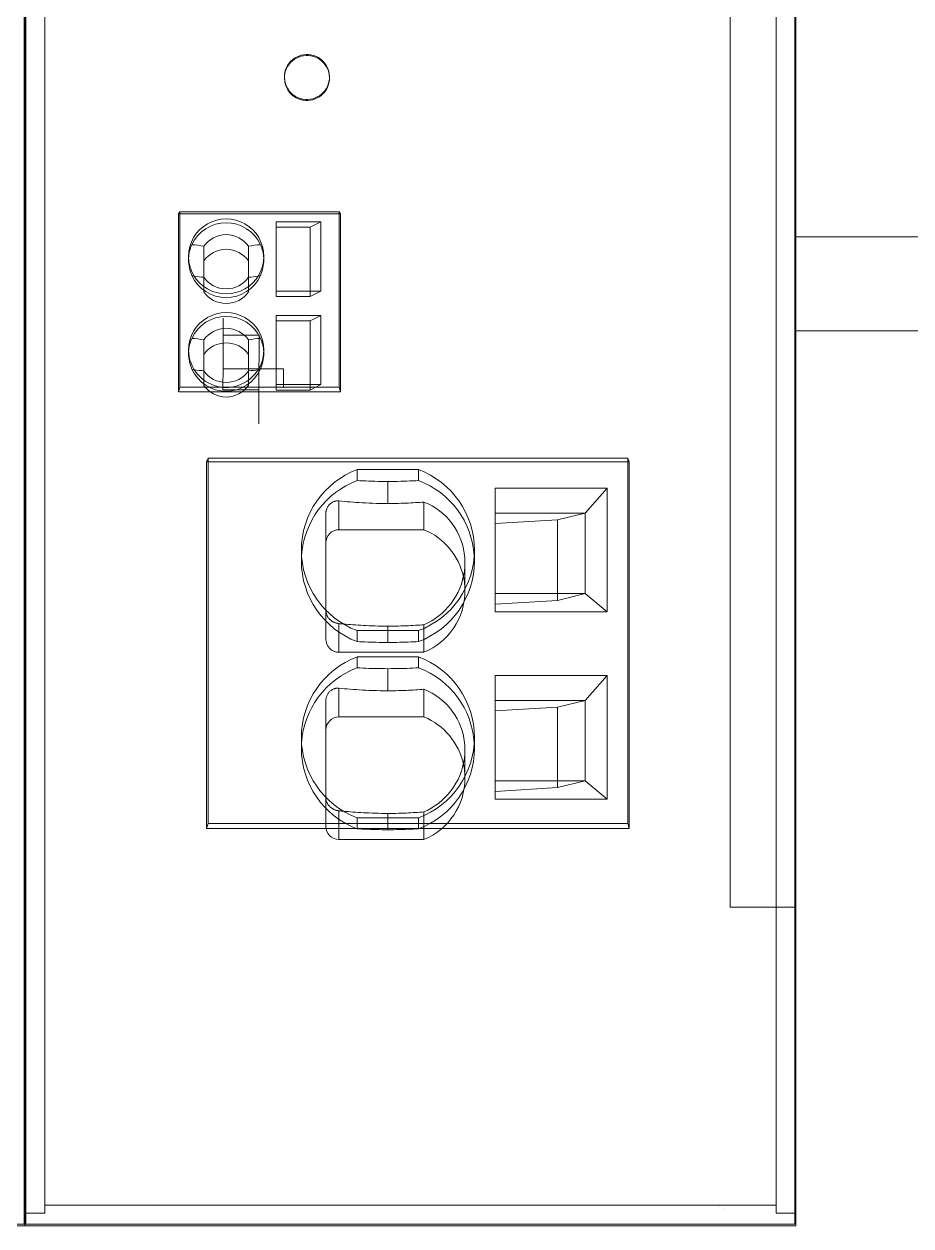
# Model space of a CAD drawing. Header units: millimetres. Extents: x 4137 to 6698, y 1400 to 3585.
# Drawn here: x 4551.7 to 4598.8, y 2530.6 to 2594.6 of the extents above; entities that cross this region are included whole.
import ezdxf

# ---------------------------------------------------------------- set-up
doc = ezdxf.new("R2010")
doc.units = ezdxf.units.MM
doc.layers.add('000-SI-Oprema', color=30, linetype='Continuous', lineweight=0)
doc.layers.add('002-PI-Kabelska kanalica', color=150, linetype='Continuous')

msp = doc.modelspace()

# ---------------------------------------------------------------- linework, layer by layer
at = {"layer": '000-SI-Oprema', "color": 0, "linetype": 'ByBlock', "lineweight": 0}
for p, q in [((4551.68, 2530.745), (4551.68, 2660.745)), ((4551.68, 2549.295), (4551.68, 2660.745)), ((4551.68, 2660.745), (4551.68, 2530.745)), ((4551.68, 2549.295), (4551.68, 2660.745)), ((4551.728, 2530.646), (4551.728, 2660.646)), ((4551.728, 2549.195), (4551.728, 2660.646)), ((4551.728, 2660.646), (4551.728, 2530.646)), ((4551.728, 2549.195), (4551.728, 2660.646)), ((4551.776, 2660.546), (4551.776, 2547.605)), ((4589.226, 2660.546), (4589.226, 2547.605)), ((4592.676, 2660.546), (4592.676, 2547.604)), ((4592.68, 2530.745), (4592.68, 2660.745)), ((4592.68, 2549.295), (4592.68, 2660.745)), ((4592.728, 2530.646), (4592.728, 2660.646)), ((4592.728, 2549.195), (4592.728, 2660.646)), ((4552.776, 2660.044), (4552.776, 2548.761)), ((4591.676, 2548.761), (4591.676, 2660.071)), ((4566.937, 2592.897), (4566.937, 2592.951)), ((4565.523, 2591.774), (4565.523, 2591.721)), ((4567.923, 2591.774), (4567.923, 2591.721)), ((4566.508, 2590.544), (4566.508, 2590.598)), ((4559.889, 2584.487), (4559.964, 2584.596)), ((4559.964, 2584.487), (4559.889, 2584.487)), ((4559.889, 2584.487), (4559.889, 2575.02)), ((4559.964, 2584.596), (4568.437, 2584.596)), ((4559.964, 2575.277), (4559.964, 2584.596)), ((4568.437, 2584.487), (4559.964, 2584.487)), ((4568.512, 2584.487), (4568.437, 2584.596)), ((4568.437, 2584.596), (4568.437, 2575.277)), ((4568.512, 2584.487), (4568.437, 2584.487)), ((4568.512, 2575.02), (4568.512, 2584.487)), ((4565.078, 2584.074), (4565.078, 2580.388)), ((4567.461, 2584.074), (4565.078, 2584.074)), ((4566.886, 2583.789), (4565.078, 2583.789)), ((4567.461, 2584.074), (4566.886, 2583.789)), ((4566.886, 2583.789), (4566.886, 2580.388)), ((4567.461, 2584.074), (4567.461, 2580.388)), ((4560.428, 2582.053), (4560.428, 2582.231)), ((4561.238, 2581.125), (4561.238, 2582.767)), ((4563.617, 2582.767), (4563.617, 2581.125)), ((4564.428, 2582.053), (4564.428, 2582.231)), ((4561.238, 2581.125), (4561.238, 2580.348)), ((4563.617, 2581.125), (4563.617, 2580.348)), ((4567.461, 2580.388), (4565.078, 2580.388)), ((4565.078, 2580.103), (4565.078, 2580.388)), ((4566.886, 2580.388), (4566.886, 2580.103)), ((4566.886, 2580.103), (4567.461, 2580.388)), ((4566.886, 2580.103), (4565.078, 2580.103)), ((4565.078, 2579.093), (4565.078, 2575.407)), ((4567.461, 2579.093), (4565.078, 2579.093)), ((4567.461, 2579.093), (4566.886, 2578.808)), ((4567.461, 2579.093), (4567.461, 2575.407)), ((4562.275, 2578.946), (4562.262, 2576.246)), ((4562.275, 2578.946), (4562.275, 2578.946)), ((4566.886, 2578.808), (4565.078, 2578.808)), ((4566.886, 2578.808), (4566.886, 2575.407)), ((4561.238, 2576.144), (4561.238, 2577.786)), ((4562.271, 2578.039), (4564.179, 2578.039)), ((4563.617, 2577.786), (4563.617, 2576.144)), ((4564.166, 2575.131), (4564.179, 2578.039)), ((4560.428, 2577.072), (4560.428, 2577.25)), ((4564.428, 2577.072), (4564.428, 2577.25)), ((4561.238, 2575.367), (4561.238, 2576.144)), ((4562.258, 2575.282), (4562.262, 2576.246)), ((4562.262, 2576.246), (4562.262, 2576.246)), ((4562.262, 2576.246), (4565.475, 2576.246)), ((4563.617, 2575.367), (4563.617, 2576.144)), ((4565.475, 2576.246), (4565.475, 2576.246)), ((4565.475, 2576.246), (4565.475, 2575.282)), ((4559.964, 2575.277), (4559.889, 2575.02)), ((4568.437, 2575.277), (4559.964, 2575.277)), ((4562.257, 2575.131), (4562.258, 2575.282)), ((4567.461, 2575.407), (4565.078, 2575.407)), ((4565.078, 2575.122), (4565.078, 2575.407)), ((4565.475, 2575.282), (4565.475, 2575.239)), ((4566.886, 2575.407), (4566.886, 2575.122)), ((4566.886, 2575.122), (4567.461, 2575.407)), ((4568.512, 2575.02), (4568.437, 2575.277)), ((4559.889, 2575.02), (4568.512, 2575.02)), ((4564.166, 2575.131), (4562.257, 2575.131)), ((4564.158, 2573.329), (4564.166, 2575.082)), ((4564.166, 2575.131), (4564.166, 2575.082)), ((4566.886, 2575.122), (4565.078, 2575.122)), ((4561.464, 2571.493), (4561.388, 2571.308)), ((4561.464, 2571.493), (4561.464, 2552.053)), ((4561.464, 2571.493), (4583.787, 2571.493)), ((4583.787, 2571.493), (4583.863, 2571.308)), ((4583.787, 2571.493), (4583.787, 2552.053)), ((4561.39, 2551.796), (4561.388, 2571.308)), ((4561.388, 2571.308), (4561.464, 2571.308)), ((4561.464, 2571.308), (4583.787, 2571.308)), ((4572.662, 2570.886), (4569.394, 2570.886)), ((4569.394, 2570.886), (4569.394, 2570.302)), ((4572.662, 2570.886), (4572.662, 2570.302)), ((4583.787, 2571.308), (4583.863, 2571.308)), ((4583.862, 2551.796), (4583.863, 2571.308)), ((4569.394, 2570.302), (4569.543, 2570.295)), ((4569.543, 2570.295), (4569.696, 2570.288)), ((4569.696, 2570.288), (4569.852, 2570.281)), ((4569.852, 2570.281), (4570.012, 2570.275)), ((4570.012, 2570.275), (4570.175, 2570.27)), ((4570.175, 2570.27), (4570.341, 2570.265)), ((4570.341, 2570.265), (4570.51, 2570.262)), ((4570.51, 2570.262), (4570.682, 2570.259)), ((4570.682, 2570.259), (4570.854, 2570.258)), ((4570.854, 2570.258), (4571.028, 2570.257)), ((4571.028, 2570.257), (4571.201, 2570.258)), ((4571.028, 2569.081), (4571.028, 2570.257)), ((4571.201, 2570.258), (4571.374, 2570.259)), ((4571.374, 2570.259), (4571.545, 2570.262)), ((4571.545, 2570.262), (4571.714, 2570.265)), ((4571.714, 2570.265), (4571.88, 2570.27)), ((4571.88, 2570.27), (4572.043, 2570.275)), ((4572.043, 2570.275), (4572.203, 2570.281)), ((4572.203, 2570.281), (4572.359, 2570.288)), ((4572.359, 2570.288), (4572.512, 2570.295)), ((4572.512, 2570.295), (4572.662, 2570.302)), ((4576.728, 2563.311), (4576.728, 2569.895)), ((4582.682, 2569.895), (4576.728, 2569.895)), ((4581.528, 2568.57), (4582.682, 2569.895)), ((4582.682, 2569.895), (4582.682, 2563.311)), ((4567.773, 2568.788), (4567.763, 2568.757)), ((4567.785, 2568.819), (4567.773, 2568.788)), ((4567.799, 2568.85), (4567.785, 2568.819)), ((4567.815, 2568.882), (4567.799, 2568.85)), ((4567.832, 2568.912), (4567.815, 2568.882)), ((4567.852, 2568.943), (4567.832, 2568.912)), ((4567.873, 2568.972), (4567.852, 2568.943)), ((4567.896, 2569.001), (4567.873, 2568.972)), ((4567.921, 2569.029), (4567.896, 2569.001)), ((4567.947, 2569.055), (4567.921, 2569.029)), ((4567.975, 2569.079), (4567.947, 2569.055)), ((4568.003, 2569.101), (4567.975, 2569.079)), ((4568.032, 2569.121), (4568.003, 2569.101)), ((4568.061, 2569.139), (4568.032, 2569.121)), ((4568.091, 2569.155), (4568.061, 2569.139)), ((4568.121, 2569.17), (4568.091, 2569.155)), ((4568.151, 2569.182), (4568.121, 2569.17)), ((4568.181, 2569.192), (4568.151, 2569.182)), ((4568.21, 2569.201), (4568.181, 2569.192)), ((4568.239, 2569.208), (4568.21, 2569.201)), ((4568.267, 2569.213), (4568.239, 2569.208)), ((4568.295, 2569.217), (4568.267, 2569.213)), ((4568.323, 2569.219), (4568.295, 2569.217)), ((4568.35, 2569.221), (4568.323, 2569.219)), ((4568.376, 2569.221), (4568.35, 2569.221)), ((4568.402, 2569.22), (4568.376, 2569.221)), ((4568.428, 2569.218), (4568.402, 2569.22)), ((4568.428, 2569.218), (4568.571, 2569.205)), ((4568.428, 2569.218), (4568.428, 2567.691)), ((4568.571, 2569.205), (4568.716, 2569.192)), ((4568.716, 2569.192), (4568.865, 2569.179)), ((4568.865, 2569.179), (4569.017, 2569.167)), ((4569.017, 2569.167), (4569.174, 2569.155)), ((4569.174, 2569.155), (4569.334, 2569.144)), ((4569.334, 2569.144), (4569.499, 2569.133)), ((4569.499, 2569.133), (4569.67, 2569.122)), ((4569.67, 2569.122), (4569.847, 2569.112)), ((4569.847, 2569.112), (4570.03, 2569.104)), ((4570.03, 2569.104), (4570.218, 2569.096)), ((4570.218, 2569.096), (4570.414, 2569.09)), ((4570.414, 2569.09), (4570.615, 2569.085)), ((4570.615, 2569.085), (4570.82, 2569.082)), ((4570.82, 2569.082), (4571.028, 2569.081)), ((4571.028, 2569.081), (4571.172, 2569.082)), ((4571.172, 2569.082), (4571.315, 2569.083)), ((4571.315, 2569.083), (4571.457, 2569.086)), ((4571.457, 2569.086), (4571.598, 2569.089)), ((4571.598, 2569.089), (4571.735, 2569.093)), ((4571.735, 2569.093), (4571.869, 2569.097)), ((4571.869, 2569.097), (4572, 2569.103)), ((4572, 2569.103), (4572.128, 2569.109)), ((4572.128, 2569.109), (4572.253, 2569.115)), ((4572.253, 2569.115), (4572.376, 2569.122)), ((4572.376, 2569.122), (4572.495, 2569.129)), ((4572.495, 2569.129), (4572.612, 2569.136)), ((4572.612, 2569.136), (4572.726, 2569.144)), ((4572.726, 2569.144), (4572.838, 2569.152)), ((4572.838, 2569.152), (4572.948, 2569.16)), ((4572.948, 2569.16), (4572.948, 2567.691)), ((4573.168, 2569.064), (4572.948, 2569.16)), ((4573.38, 2568.953), (4573.168, 2569.064)), ((4573.585, 2568.828), (4573.38, 2568.953)), ((4573.78, 2568.689), (4573.585, 2568.828)), ((4567.729, 2568.577), (4567.728, 2568.549)), ((4567.728, 2568.549), (4567.728, 2568.522)), ((4567.728, 2568.344), (4567.728, 2568.522)), ((4567.728, 2568.163), (4567.728, 2568.344)), ((4567.728, 2567.979), (4567.728, 2568.163)), ((4567.732, 2568.606), (4567.729, 2568.577)), ((4567.736, 2568.635), (4567.732, 2568.606)), ((4567.74, 2568.665), (4567.736, 2568.635)), ((4567.746, 2568.695), (4567.74, 2568.665)), ((4567.754, 2568.726), (4567.746, 2568.695)), ((4567.763, 2568.757), (4567.754, 2568.726)), ((4573.965, 2568.536), (4573.78, 2568.689)), ((4574.14, 2568.37), (4573.965, 2568.536)), ((4574.303, 2568.192), (4574.14, 2568.37)), ((4574.454, 2568.002), (4574.303, 2568.192)), ((4576.728, 2568.57), (4581.528, 2568.57)), ((4580.043, 2568.215), (4576.728, 2568.012)), ((4580.043, 2568.215), (4581.528, 2568.57)), ((4580.043, 2564.287), (4580.043, 2568.215)), ((4581.528, 2564.287), (4581.528, 2568.57)), ((4567.728, 2567.79), (4567.728, 2567.979)), ((4567.728, 2567.596), (4567.728, 2567.79)), ((4567.728, 2567.397), (4567.728, 2567.596)), ((4572.948, 2567.691), (4568.428, 2567.691)), ((4574.591, 2567.801), (4574.454, 2568.002)), ((4574.714, 2567.591), (4574.591, 2567.801)), ((4574.822, 2567.372), (4574.714, 2567.591)), ((4567.728, 2567.193), (4567.728, 2567.397)), ((4567.728, 2566.981), (4567.728, 2567.193)), ((4567.728, 2566.762), (4567.728, 2566.981)), ((4574.914, 2567.146), (4574.822, 2567.372)), ((4574.99, 2566.914), (4574.914, 2567.146)), ((4575.05, 2566.677), (4574.99, 2566.914)), ((4566.428, 2566.603), (4566.428, 2566.019)), ((4567.728, 2566.538), (4567.728, 2566.762)), ((4567.728, 2566.309), (4567.728, 2566.538)), ((4567.728, 2566.076), (4567.728, 2566.309)), ((4575.093, 2566.436), (4575.05, 2566.677)), ((4575.119, 2566.191), (4575.093, 2566.436)), ((4575.628, 2566.019), (4575.628, 2566.603)), ((4567.728, 2565.838), (4567.728, 2566.076)), ((4567.728, 2565.603), (4567.728, 2565.838)), ((4567.728, 2565.376), (4567.728, 2565.603)), ((4575.096, 2565.477), (4575.12, 2565.709)), ((4575.128, 2565.943), (4575.119, 2566.191)), ((4575.12, 2565.709), (4575.128, 2565.943)), ((4575.128, 2564.428), (4575.128, 2565.943)), ((4567.728, 2565.157), (4567.728, 2565.376)), ((4567.728, 2564.948), (4567.728, 2565.157)), ((4567.728, 2564.747), (4567.728, 2564.948)), ((4574.937, 2564.797), (4575.005, 2565.02)), ((4575.005, 2565.02), (4575.058, 2565.247)), ((4575.058, 2565.247), (4575.096, 2565.477)), ((4567.728, 2564.556), (4567.728, 2564.747)), ((4567.728, 2564.373), (4567.728, 2564.556)), ((4567.728, 2564.198), (4567.728, 2564.373)), ((4574.648, 2564.159), (4574.758, 2564.365)), ((4574.758, 2564.365), (4574.854, 2564.578)), ((4574.854, 2564.578), (4574.937, 2564.797)), ((4576.728, 2564.287), (4581.528, 2564.287)), ((4580.043, 2563.931), (4580.043, 2564.287)), ((4580.043, 2563.931), (4581.528, 2564.287)), ((4582.682, 2563.311), (4581.528, 2564.287)), ((4567.728, 2564.03), (4567.728, 2564.198)), ((4567.728, 2563.867), (4567.728, 2564.03)), ((4567.728, 2563.71), (4567.728, 2563.867)), ((4567.728, 2563.558), (4567.728, 2563.71)), ((4574.241, 2563.587), (4574.388, 2563.768)), ((4574.388, 2563.768), (4574.524, 2563.959)), ((4574.524, 2563.959), (4574.648, 2564.159)), ((4580.043, 2563.931), (4576.728, 2563.729)), ((4567.728, 2563.41), (4567.728, 2563.558)), ((4567.728, 2563.407), (4567.728, 2563.41)), ((4567.728, 2563.404), (4567.728, 2563.407)), ((4567.728, 2563.401), (4567.728, 2563.404)), ((4567.728, 2563.398), (4567.728, 2563.401)), ((4567.728, 2563.394), (4567.728, 2563.398)), ((4567.728, 2563.391), (4567.728, 2563.394)), ((4567.728, 2563.391), (4567.728, 2563.37)), ((4567.728, 2563.391), (4567.728, 2561.863)), ((4567.728, 2563.37), (4567.729, 2563.349)), ((4567.729, 2563.349), (4567.731, 2563.327)), ((4567.731, 2563.327), (4567.734, 2563.305)), ((4567.734, 2563.305), (4567.738, 2563.283)), ((4567.738, 2563.283), (4567.742, 2563.26)), ((4567.742, 2563.26), (4567.748, 2563.236)), ((4567.748, 2563.236), (4567.755, 2563.212)), ((4567.755, 2563.212), (4567.763, 2563.188)), ((4567.763, 2563.188), (4567.773, 2563.163)), ((4567.773, 2563.163), (4567.784, 2563.138)), ((4567.784, 2563.138), (4567.796, 2563.112)), ((4567.796, 2563.112), (4567.809, 2563.086)), ((4567.809, 2563.086), (4567.825, 2563.06)), ((4567.825, 2563.06), (4567.841, 2563.035)), ((4567.841, 2563.035), (4567.859, 2563.009)), ((4567.859, 2563.009), (4567.879, 2562.984)), ((4573.551, 2562.971), (4573.737, 2563.108)), ((4573.737, 2563.108), (4573.915, 2563.257)), ((4573.915, 2563.257), (4574.083, 2563.417)), ((4574.083, 2563.417), (4574.241, 2563.587)), ((4576.728, 2563.311), (4582.682, 2563.311)), ((4567.879, 2562.984), (4567.9, 2562.959)), ((4567.9, 2562.959), (4567.922, 2562.935)), ((4567.922, 2562.935), (4567.946, 2562.911)), ((4567.946, 2562.911), (4567.97, 2562.889)), ((4567.97, 2562.889), (4567.996, 2562.868)), ((4567.996, 2562.868), (4568.021, 2562.848)), ((4568.021, 2562.848), (4568.048, 2562.83)), ((4568.048, 2562.83), (4568.074, 2562.812)), ((4568.074, 2562.812), (4568.101, 2562.796)), ((4568.101, 2562.796), (4568.128, 2562.782)), ((4568.128, 2562.782), (4568.155, 2562.768)), ((4568.155, 2562.768), (4568.181, 2562.756)), ((4568.181, 2562.756), (4568.208, 2562.746)), ((4568.208, 2562.746), (4568.234, 2562.736)), ((4568.234, 2562.736), (4568.259, 2562.727)), ((4568.259, 2562.727), (4568.285, 2562.72)), ((4568.285, 2562.72), (4568.31, 2562.713)), ((4568.31, 2562.713), (4568.334, 2562.708)), ((4568.334, 2562.708), (4568.358, 2562.703)), ((4568.358, 2562.703), (4568.382, 2562.699)), ((4568.382, 2562.699), (4568.405, 2562.696)), ((4568.405, 2562.696), (4568.428, 2562.693)), ((4568.466, 2562.69), (4568.428, 2562.693)), ((4568.428, 2562.693), (4568.428, 2561.166)), ((4568.505, 2562.686), (4568.466, 2562.69)), ((4568.545, 2562.682), (4568.505, 2562.686)), ((4568.584, 2562.679), (4568.545, 2562.682)), ((4568.624, 2562.675), (4568.584, 2562.679)), ((4568.664, 2562.672), (4568.624, 2562.675)), ((4568.787, 2562.661), (4568.664, 2562.672)), ((4568.912, 2562.65), (4568.787, 2562.661)), ((4569.04, 2562.64), (4568.912, 2562.65)), ((4569.171, 2562.63), (4569.04, 2562.64)), ((4569.304, 2562.621), (4569.171, 2562.63)), ((4569.441, 2562.611), (4569.304, 2562.621)), ((4569.582, 2562.602), (4569.441, 2562.611)), ((4569.726, 2562.594), (4569.582, 2562.602)), ((4569.874, 2562.586), (4569.726, 2562.594)), ((4570.027, 2562.579), (4569.874, 2562.586)), ((4570.184, 2562.572), (4570.027, 2562.579)), ((4570.347, 2562.567), (4570.184, 2562.572)), ((4570.513, 2562.562), (4570.347, 2562.567)), ((4570.682, 2562.559), (4570.513, 2562.562)), ((4570.853, 2562.557), (4570.682, 2562.559)), ((4571.028, 2562.556), (4570.853, 2562.557)), ((4571.173, 2562.557), (4571.028, 2562.556)), ((4571.028, 2562.556), (4571.028, 2562.319)), ((4571.316, 2562.558), (4571.173, 2562.557)), ((4571.458, 2562.561), (4571.316, 2562.558)), ((4571.597, 2562.564), (4571.458, 2562.561)), ((4571.734, 2562.568), (4571.597, 2562.564)), ((4571.869, 2562.572), (4571.734, 2562.568)), ((4572, 2562.578), (4571.869, 2562.572)), ((4572.129, 2562.583), (4572, 2562.578)), ((4572.254, 2562.59), (4572.129, 2562.583)), ((4572.376, 2562.597), (4572.254, 2562.59)), ((4572.495, 2562.604), (4572.376, 2562.597)), ((4572.612, 2562.611), (4572.495, 2562.604)), ((4572.726, 2562.619), (4572.612, 2562.611)), ((4572.838, 2562.627), (4572.726, 2562.619)), ((4572.948, 2562.635), (4572.838, 2562.627)), ((4572.948, 2562.635), (4573.156, 2562.734)), ((4572.948, 2562.635), (4572.948, 2561.166)), ((4573.156, 2562.734), (4573.357, 2562.847)), ((4573.357, 2562.847), (4573.551, 2562.971)), ((4569.394, 2562.319), (4569.394, 2561.735)), ((4569.394, 2562.319), (4572.662, 2562.319)), ((4569.529, 2561.728), (4569.394, 2561.735)), ((4569.668, 2561.722), (4569.529, 2561.728)), ((4571.028, 2562.319), (4571.028, 2561.69)), ((4572.526, 2561.728), (4572.387, 2561.722)), ((4572.662, 2561.735), (4572.526, 2561.728)), ((4572.662, 2562.319), (4572.662, 2561.735)), ((4568.428, 2561.166), (4572.948, 2561.166)), ((4569.809, 2561.715), (4569.668, 2561.722)), ((4569.954, 2561.71), (4569.809, 2561.715)), ((4570.101, 2561.705), (4569.954, 2561.71)), ((4570.25, 2561.7), (4570.101, 2561.705)), ((4570.402, 2561.697), (4570.25, 2561.7)), ((4570.556, 2561.694), (4570.402, 2561.697)), ((4570.713, 2561.692), (4570.556, 2561.694)), ((4570.87, 2561.69), (4570.713, 2561.692)), ((4571.028, 2561.69), (4570.87, 2561.69)), ((4571.186, 2561.69), (4571.028, 2561.69)), ((4571.343, 2561.692), (4571.186, 2561.69)), ((4571.498, 2561.694), (4571.343, 2561.692)), ((4571.652, 2561.697), (4571.498, 2561.694)), ((4571.805, 2561.7), (4571.652, 2561.697)), ((4571.955, 2561.705), (4571.805, 2561.7)), ((4572.102, 2561.71), (4571.955, 2561.705)), ((4572.246, 2561.715), (4572.102, 2561.71)), ((4572.387, 2561.722), (4572.246, 2561.715)), ((4572.662, 2560.924), (4569.394, 2560.924)), ((4569.394, 2560.924), (4569.394, 2560.341)), ((4572.662, 2560.924), (4572.662, 2560.341)), ((4569.394, 2560.341), (4569.543, 2560.333)), ((4569.543, 2560.333), (4569.696, 2560.326)), ((4569.696, 2560.326), (4569.852, 2560.319)), ((4569.852, 2560.319), (4570.012, 2560.313)), ((4570.012, 2560.313), (4570.175, 2560.308)), ((4570.175, 2560.308), (4570.341, 2560.303)), ((4570.341, 2560.303), (4570.51, 2560.3)), ((4570.51, 2560.3), (4570.682, 2560.297)), ((4570.682, 2560.297), (4570.854, 2560.296)), ((4570.854, 2560.296), (4571.028, 2560.295)), ((4571.028, 2560.295), (4571.201, 2560.296)), ((4571.028, 2559.119), (4571.028, 2560.295)), ((4571.201, 2560.296), (4571.374, 2560.297)), ((4571.374, 2560.297), (4571.545, 2560.3)), ((4571.545, 2560.3), (4571.714, 2560.303)), ((4571.714, 2560.303), (4571.88, 2560.308)), ((4571.88, 2560.308), (4572.043, 2560.313)), ((4572.043, 2560.313), (4572.203, 2560.319)), ((4572.203, 2560.319), (4572.359, 2560.326)), ((4572.359, 2560.326), (4572.512, 2560.333)), ((4572.512, 2560.333), (4572.662, 2560.341)), ((4576.728, 2553.349), (4576.728, 2559.933)), ((4582.682, 2559.933), (4576.728, 2559.933)), ((4581.528, 2558.608), (4582.682, 2559.933)), ((4582.682, 2559.933), (4582.682, 2553.349)), ((4568.061, 2559.177), (4568.032, 2559.159)), ((4568.091, 2559.194), (4568.061, 2559.177)), ((4568.121, 2559.208), (4568.091, 2559.194)), ((4568.151, 2559.22), (4568.121, 2559.208)), ((4568.181, 2559.23), (4568.151, 2559.22)), ((4568.21, 2559.239), (4568.181, 2559.23)), ((4568.239, 2559.246), (4568.21, 2559.239)), ((4568.267, 2559.251), (4568.239, 2559.246)), ((4568.295, 2559.255), (4568.267, 2559.251)), ((4568.323, 2559.257), (4568.295, 2559.255)), ((4568.35, 2559.259), (4568.323, 2559.257)), ((4568.376, 2559.259), (4568.35, 2559.259)), ((4568.402, 2559.258), (4568.376, 2559.259)), ((4568.428, 2559.256), (4568.402, 2559.258)), ((4568.428, 2559.256), (4568.428, 2557.729)), ((4568.428, 2559.256), (4568.571, 2559.243)), ((4568.571, 2559.243), (4568.716, 2559.23)), ((4568.716, 2559.23), (4568.865, 2559.217)), ((4568.865, 2559.217), (4569.017, 2559.205)), ((4569.017, 2559.205), (4569.174, 2559.193)), ((4569.174, 2559.193), (4569.334, 2559.182)), ((4569.334, 2559.182), (4569.499, 2559.171)), ((4569.499, 2559.171), (4569.67, 2559.16)), ((4572.495, 2559.167), (4572.612, 2559.174)), ((4572.612, 2559.174), (4572.726, 2559.182)), ((4572.726, 2559.182), (4572.838, 2559.19)), ((4572.838, 2559.19), (4572.948, 2559.198)), ((4573.168, 2559.102), (4572.948, 2559.198)), ((4572.948, 2559.198), (4572.948, 2557.729)), ((4567.729, 2558.615), (4567.728, 2558.587)), ((4567.728, 2558.587), (4567.728, 2558.56)), ((4567.728, 2558.382), (4567.728, 2558.56)), ((4567.732, 2558.644), (4567.729, 2558.615)), ((4567.736, 2558.673), (4567.732, 2558.644)), ((4567.74, 2558.703), (4567.736, 2558.673)), ((4567.746, 2558.733), (4567.74, 2558.703)), ((4567.754, 2558.764), (4567.746, 2558.733)), ((4567.763, 2558.795), (4567.754, 2558.764)), ((4567.773, 2558.826), (4567.763, 2558.795)), ((4567.785, 2558.857), (4567.773, 2558.826)), ((4567.799, 2558.888), (4567.785, 2558.857)), ((4567.815, 2558.92), (4567.799, 2558.888)), ((4567.832, 2558.951), (4567.815, 2558.92)), ((4567.852, 2558.981), (4567.832, 2558.951)), ((4567.873, 2559.01), (4567.852, 2558.981)), ((4567.896, 2559.039), (4567.873, 2559.01)), ((4567.921, 2559.067), (4567.896, 2559.039)), ((4567.947, 2559.093), (4567.921, 2559.067)), ((4567.975, 2559.117), (4567.947, 2559.093)), ((4568.003, 2559.139), (4567.975, 2559.117)), ((4568.032, 2559.159), (4568.003, 2559.139)), ((4569.67, 2559.16), (4569.847, 2559.151)), ((4569.847, 2559.151), (4570.03, 2559.142)), ((4570.03, 2559.142), (4570.218, 2559.134)), ((4570.218, 2559.134), (4570.414, 2559.128)), ((4570.414, 2559.128), (4570.615, 2559.123)), ((4570.615, 2559.123), (4570.82, 2559.12)), ((4570.82, 2559.12), (4571.028, 2559.119)), ((4571.028, 2559.119), (4571.172, 2559.12)), ((4571.172, 2559.12), (4571.315, 2559.121)), ((4571.315, 2559.121), (4571.457, 2559.124)), ((4571.457, 2559.124), (4571.598, 2559.127)), ((4571.598, 2559.127), (4571.735, 2559.131)), ((4571.735, 2559.131), (4571.869, 2559.135)), ((4571.869, 2559.135), (4572, 2559.141)), ((4572, 2559.141), (4572.128, 2559.147)), ((4572.128, 2559.147), (4572.253, 2559.153)), ((4572.253, 2559.153), (4572.376, 2559.16)), ((4572.376, 2559.16), (4572.495, 2559.167)), ((4573.38, 2558.991), (4573.168, 2559.102)), ((4573.585, 2558.866), (4573.38, 2558.991)), ((4573.78, 2558.727), (4573.585, 2558.866)), ((4573.965, 2558.574), (4573.78, 2558.727)), ((4574.14, 2558.408), (4573.965, 2558.574)), ((4576.728, 2558.608), (4581.528, 2558.608)), ((4580.043, 2558.253), (4581.528, 2558.608)), ((4581.528, 2554.325), (4581.528, 2558.608)), ((4567.728, 2558.201), (4567.728, 2558.382)), ((4567.728, 2558.017), (4567.728, 2558.201)), ((4567.728, 2557.828), (4567.728, 2558.017)), ((4574.303, 2558.23), (4574.14, 2558.408)), ((4574.454, 2558.04), (4574.303, 2558.23)), ((4574.591, 2557.839), (4574.454, 2558.04)), ((4580.043, 2558.253), (4576.728, 2558.05)), ((4580.043, 2554.325), (4580.043, 2558.253)), ((4567.728, 2557.634), (4567.728, 2557.828)), ((4567.728, 2557.435), (4567.728, 2557.634)), ((4567.728, 2557.231), (4567.728, 2557.435)), ((4572.948, 2557.729), (4568.428, 2557.729)), ((4574.714, 2557.629), (4574.591, 2557.839)), ((4574.822, 2557.41), (4574.714, 2557.629)), ((4574.914, 2557.184), (4574.822, 2557.41)), ((4566.428, 2556.641), (4566.428, 2556.057)), ((4567.728, 2557.019), (4567.728, 2557.231)), ((4567.728, 2556.8), (4567.728, 2557.019)), ((4567.728, 2556.576), (4567.728, 2556.8)), ((4574.99, 2556.953), (4574.914, 2557.184)), ((4575.05, 2556.715), (4574.99, 2556.953)), ((4575.093, 2556.474), (4575.05, 2556.715)), ((4575.628, 2556.057), (4575.628, 2556.641)), ((4567.728, 2556.347), (4567.728, 2556.576)), ((4567.728, 2556.114), (4567.728, 2556.347)), ((4567.728, 2555.876), (4567.728, 2556.114)), ((4575.119, 2556.229), (4575.093, 2556.474)), ((4575.128, 2555.981), (4575.119, 2556.229)), ((4575.12, 2555.747), (4575.128, 2555.981)), ((4575.128, 2554.466), (4575.128, 2555.981)), ((4567.728, 2555.641), (4567.728, 2555.876)), ((4567.728, 2555.414), (4567.728, 2555.641)), ((4567.728, 2555.196), (4567.728, 2555.414)), ((4575.058, 2555.285), (4575.096, 2555.515)), ((4575.096, 2555.515), (4575.12, 2555.747)), ((4567.728, 2554.986), (4567.728, 2555.196)), ((4567.728, 2554.785), (4567.728, 2554.986)), ((4567.728, 2554.594), (4567.728, 2554.785)), ((4574.854, 2554.616), (4574.937, 2554.835)), ((4574.937, 2554.835), (4575.005, 2555.058)), ((4575.005, 2555.058), (4575.058, 2555.285)), ((4567.728, 2554.411), (4567.728, 2554.594)), ((4567.728, 2554.236), (4567.728, 2554.411)), ((4567.728, 2554.068), (4567.728, 2554.236)), ((4567.728, 2553.905), (4567.728, 2554.068)), ((4574.524, 2553.997), (4574.648, 2554.197)), ((4574.648, 2554.197), (4574.758, 2554.403)), ((4574.758, 2554.403), (4574.854, 2554.616)), ((4576.728, 2554.325), (4581.528, 2554.325)), ((4580.043, 2553.969), (4580.043, 2554.325)), ((4580.043, 2553.969), (4581.528, 2554.325)), ((4582.682, 2553.349), (4581.528, 2554.325)), ((4567.728, 2553.748), (4567.728, 2553.905)), ((4567.728, 2553.596), (4567.728, 2553.748)), ((4567.728, 2553.448), (4567.728, 2553.596)), ((4567.728, 2553.445), (4567.728, 2553.448)), ((4567.728, 2553.442), (4567.728, 2553.445)), ((4567.728, 2553.439), (4567.728, 2553.442)), ((4567.728, 2553.436), (4567.728, 2553.439)), ((4567.728, 2553.432), (4567.728, 2553.436)), ((4567.728, 2553.429), (4567.728, 2553.432)), ((4567.728, 2553.429), (4567.728, 2551.901)), ((4567.728, 2553.429), (4567.728, 2553.408)), ((4573.915, 2553.295), (4574.083, 2553.455)), ((4574.083, 2553.455), (4574.241, 2553.625)), ((4574.241, 2553.625), (4574.388, 2553.806)), ((4574.388, 2553.806), (4574.524, 2553.997)), ((4580.043, 2553.969), (4576.728, 2553.767)), ((4567.728, 2553.408), (4567.729, 2553.387)), ((4567.729, 2553.387), (4567.731, 2553.366)), ((4567.731, 2553.366), (4567.734, 2553.343)), ((4567.734, 2553.343), (4567.738, 2553.321)), ((4567.738, 2553.321), (4567.742, 2553.298)), ((4567.742, 2553.298), (4567.748, 2553.274)), ((4567.748, 2553.274), (4567.755, 2553.25)), ((4567.755, 2553.25), (4567.763, 2553.226)), ((4567.763, 2553.226), (4567.773, 2553.201)), ((4567.773, 2553.201), (4567.784, 2553.176)), ((4567.784, 2553.176), (4567.796, 2553.15)), ((4567.796, 2553.15), (4567.809, 2553.124)), ((4567.809, 2553.124), (4567.825, 2553.099)), ((4567.825, 2553.099), (4567.841, 2553.073)), ((4567.841, 2553.073), (4567.859, 2553.047)), ((4567.859, 2553.047), (4567.879, 2553.022)), ((4567.879, 2553.022), (4567.9, 2552.997)), ((4567.9, 2552.997), (4567.922, 2552.973)), ((4567.922, 2552.973), (4567.946, 2552.949)), ((4567.946, 2552.949), (4567.97, 2552.927)), ((4567.97, 2552.927), (4567.996, 2552.906)), ((4567.996, 2552.906), (4568.021, 2552.886)), ((4568.021, 2552.886), (4568.048, 2552.868)), ((4568.048, 2552.868), (4568.074, 2552.85)), ((4568.074, 2552.85), (4568.101, 2552.834)), ((4568.101, 2552.834), (4568.128, 2552.82)), ((4568.128, 2552.82), (4568.155, 2552.806)), ((4568.155, 2552.806), (4568.181, 2552.794)), ((4568.181, 2552.794), (4568.208, 2552.784)), ((4568.208, 2552.784), (4568.234, 2552.774)), ((4573.156, 2552.772), (4573.357, 2552.885)), ((4573.357, 2552.885), (4573.551, 2553.009)), ((4573.551, 2553.009), (4573.737, 2553.146)), ((4573.737, 2553.146), (4573.915, 2553.295)), ((4576.728, 2553.349), (4582.682, 2553.349)), ((4568.234, 2552.774), (4568.259, 2552.765)), ((4568.259, 2552.765), (4568.285, 2552.758)), ((4568.285, 2552.758), (4568.31, 2552.751)), ((4568.31, 2552.751), (4568.334, 2552.746)), ((4568.334, 2552.746), (4568.358, 2552.741)), ((4568.358, 2552.741), (4568.382, 2552.737)), ((4568.382, 2552.737), (4568.405, 2552.734)), ((4568.405, 2552.734), (4568.428, 2552.731)), ((4568.428, 2552.731), (4568.428, 2551.204)), ((4568.466, 2552.728), (4568.428, 2552.731)), ((4568.505, 2552.724), (4568.466, 2552.728)), ((4568.545, 2552.72), (4568.505, 2552.724)), ((4568.584, 2552.717), (4568.545, 2552.72)), ((4568.624, 2552.713), (4568.584, 2552.717)), ((4568.664, 2552.71), (4568.624, 2552.713)), ((4568.787, 2552.699), (4568.664, 2552.71)), ((4568.912, 2552.688), (4568.787, 2552.699)), ((4569.04, 2552.678), (4568.912, 2552.688)), ((4569.171, 2552.668), (4569.04, 2552.678)), ((4569.304, 2552.659), (4569.171, 2552.668)), ((4569.441, 2552.649), (4569.304, 2552.659)), ((4569.394, 2552.357), (4569.394, 2551.773)), ((4569.394, 2552.357), (4572.662, 2552.357)), ((4569.582, 2552.64), (4569.441, 2552.649)), ((4569.726, 2552.632), (4569.582, 2552.64)), ((4569.874, 2552.624), (4569.726, 2552.632)), ((4570.027, 2552.617), (4569.874, 2552.624)), ((4570.184, 2552.61), (4570.027, 2552.617)), ((4570.347, 2552.605), (4570.184, 2552.61)), ((4570.513, 2552.6), (4570.347, 2552.605)), ((4570.682, 2552.597), (4570.513, 2552.6)), ((4570.853, 2552.595), (4570.682, 2552.597)), ((4571.028, 2552.594), (4570.853, 2552.595)), ((4571.173, 2552.595), (4571.028, 2552.594)), ((4571.028, 2552.594), (4571.028, 2552.357)), ((4571.028, 2552.357), (4571.028, 2551.728)), ((4571.316, 2552.596), (4571.173, 2552.595)), ((4571.458, 2552.599), (4571.316, 2552.596)), ((4571.597, 2552.602), (4571.458, 2552.599)), ((4571.734, 2552.606), (4571.597, 2552.602)), ((4571.869, 2552.61), (4571.734, 2552.606)), ((4572, 2552.616), (4571.869, 2552.61)), ((4572.129, 2552.622), (4572, 2552.616)), ((4572.254, 2552.628), (4572.129, 2552.622)), ((4572.376, 2552.635), (4572.254, 2552.628)), ((4572.495, 2552.642), (4572.376, 2552.635)), ((4572.612, 2552.649), (4572.495, 2552.642)), ((4572.726, 2552.657), (4572.612, 2552.649)), ((4572.662, 2552.357), (4572.662, 2551.773)), ((4572.838, 2552.665), (4572.726, 2552.657)), ((4572.948, 2552.673), (4572.838, 2552.665)), ((4572.948, 2552.673), (4573.156, 2552.772)), ((4572.948, 2552.673), (4572.948, 2551.204)), ((4561.39, 2551.796), (4561.464, 2552.053)), ((4561.39, 2551.796), (4583.862, 2551.796)), ((4583.787, 2552.053), (4561.464, 2552.053)), ((4569.529, 2551.766), (4569.394, 2551.773)), ((4569.668, 2551.76), (4569.529, 2551.766)), ((4569.809, 2551.754), (4569.668, 2551.76)), ((4569.954, 2551.748), (4569.809, 2551.754)), ((4570.101, 2551.743), (4569.954, 2551.748)), ((4570.25, 2551.739), (4570.101, 2551.743)), ((4570.402, 2551.735), (4570.25, 2551.739)), ((4570.556, 2551.732), (4570.402, 2551.735)), ((4570.713, 2551.73), (4570.556, 2551.732)), ((4570.87, 2551.728), (4570.713, 2551.73)), ((4571.028, 2551.728), (4570.87, 2551.728)), ((4571.186, 2551.728), (4571.028, 2551.728)), ((4571.343, 2551.73), (4571.186, 2551.728)), ((4571.498, 2551.732), (4571.343, 2551.73)), ((4571.652, 2551.735), (4571.498, 2551.732)), ((4571.805, 2551.738), (4571.652, 2551.735)), ((4571.955, 2551.743), (4571.805, 2551.738)), ((4572.102, 2551.748), (4571.955, 2551.743)), ((4572.246, 2551.754), (4572.102, 2551.748)), ((4572.387, 2551.76), (4572.246, 2551.754)), ((4572.526, 2551.766), (4572.387, 2551.76)), ((4572.662, 2551.773), (4572.526, 2551.766)), ((4583.862, 2551.796), (4583.787, 2552.053)), ((4568.428, 2551.204), (4572.948, 2551.204)), ((4551.68, 2549.102), (4551.68, 2549.295)), ((4551.68, 2549.056), (4551.68, 2549.295)), ((4551.68, 2546.555), (4551.68, 2549.102)), ((4551.728, 2549.056), (4551.68, 2549.056)), ((4551.68, 2546.505), (4551.68, 2549.056)), ((4551.728, 2549.003), (4551.728, 2549.195)), ((4551.728, 2548.956), (4551.728, 2549.195)), ((4551.728, 2546.455), (4551.728, 2549.003)), ((4551.776, 2548.956), (4551.728, 2548.956)), ((4551.728, 2546.405), (4551.728, 2548.956)), ((4592.68, 2549.102), (4592.68, 2549.295)), ((4592.68, 2546.555), (4592.68, 2549.102)), ((4592.728, 2549.003), (4592.728, 2549.195)), ((4592.728, 2546.455), (4592.728, 2549.003)), ((4552.776, 2544.471), (4552.776, 2548.761)), ((4591.676, 2544.471), (4591.676, 2548.761)), ((4551.776, 2547.604), (4551.776, 2543.21)), ((4589.226, 2547.604), (4592.676, 2547.604)), ((4589.226, 2547.604), (4589.226, 2547.583)), ((4592.676, 2547.604), (4592.676, 2543.21)), ((4551.68, 2531.019), (4551.68, 2546.555)), ((4551.68, 2531.019), (4551.68, 2546.505)), ((4551.728, 2530.92), (4551.728, 2546.455)), ((4551.728, 2530.92), (4551.728, 2546.405)), ((4551.776, 2546.405), (4551.728, 2546.405)), ((4592.68, 2531.019), (4592.68, 2546.555)), ((4592.728, 2530.92), (4592.728, 2546.455)), ((4552.776, 2544.471), (4552.776, 2531.333)), ((4591.676, 2544.471), (4591.676, 2531.333)), ((4551.776, 2543.21), (4551.776, 2542.982)), ((4592.676, 2543.212), (4592.676, 2542.982)), ((4551.776, 2542.982), (4551.776, 2530.746)), ((4592.676, 2542.982), (4592.676, 2530.746)), ((4552.776, 2531.746), (4552.776, 2531.746)), ((4591.676, 2531.746), (4552.776, 2531.746)), ((4558.591, 2531.682), (4558.591, 2531.682)), ((4588.691, 2531.701), (4588.691, 2531.701)), ((4588.691, 2531.701), (4588.691, 2531.701)), ((4591.676, 2531.746), (4591.676, 2531.746)), ((4551.776, 2531.333), (4552.776, 2531.333)), ((4588.889, 2531.587), (4588.889, 2531.587)), ((4591.676, 2531.333), (4592.676, 2531.333)), ((4510.68, 2530.745), (4551.68, 2530.745)), ((4551.68, 2530.745), (4510.68, 2530.745)), ((4510.728, 2530.646), (4551.728, 2530.646)), ((4551.728, 2530.646), (4510.728, 2530.646)), ((4551.68, 2530.745), (4551.68, 2531.019)), ((4551.68, 2530.745), (4551.68, 2531.019)), ((4551.68, 2530.745), (4551.68, 2530.745)), ((4551.68, 2530.745), (4592.68, 2530.745)), ((4592.68, 2530.745), (4551.68, 2530.745)), ((4551.68, 2530.745), (4551.68, 2530.745)), ((4551.728, 2530.646), (4551.728, 2530.92)), ((4551.728, 2530.646), (4551.728, 2530.92)), ((4551.728, 2530.646), (4551.728, 2530.646)), ((4551.728, 2530.646), (4592.728, 2530.646)), ((4592.728, 2530.646), (4551.728, 2530.646)), ((4551.728, 2530.646), (4551.728, 2530.646)), ((4551.776, 2530.746), (4551.776, 2530.746)), ((4551.776, 2530.746), (4592.676, 2530.746)), ((4553.68, 2530.745), (4553.68, 2530.745)), ((4553.68, 2530.745), (4553.68, 2530.745)), ((4553.68, 2530.745), (4553.68, 2530.745)), ((4553.728, 2530.646), (4553.728, 2530.646)), ((4553.728, 2530.646), (4553.728, 2530.646)), ((4553.728, 2530.646), (4553.728, 2530.646)), ((4556.68, 2530.745), (4556.68, 2530.745)), ((4556.68, 2530.745), (4556.68, 2530.745)), ((4556.68, 2530.745), (4556.68, 2530.745)), ((4556.68, 2530.745), (4556.68, 2530.745)), ((4556.68, 2530.745), (4556.68, 2530.745)), ((4556.68, 2530.745), (4556.68, 2530.745)), ((4556.68, 2530.745), (4556.68, 2530.745)), ((4556.68, 2530.745), (4556.68, 2530.745)), ((4556.68, 2530.745), (4556.68, 2530.745)), ((4556.68, 2530.745), (4556.68, 2530.745)), ((4556.68, 2530.745), (4556.68, 2530.745)), ((4556.68, 2530.745), (4556.68, 2530.745)), ((4556.728, 2530.646), (4556.728, 2530.646)), ((4556.728, 2530.646), (4556.728, 2530.646)), ((4556.728, 2530.646), (4556.728, 2530.646)), ((4556.728, 2530.646), (4556.728, 2530.646)), ((4556.728, 2530.646), (4556.728, 2530.646)), ((4556.728, 2530.646), (4556.728, 2530.646)), ((4556.728, 2530.646), (4556.728, 2530.646)), ((4556.728, 2530.646), (4556.728, 2530.646)), ((4556.728, 2530.646), (4556.728, 2530.646)), ((4556.728, 2530.646), (4556.728, 2530.646)), ((4556.728, 2530.646), (4556.728, 2530.646)), ((4556.728, 2530.646), (4556.728, 2530.646)), ((4557.08, 2530.745), (4557.08, 2530.745)), ((4557.08, 2530.745), (4557.08, 2530.745)), ((4557.128, 2530.646), (4557.128, 2530.646)), ((4557.128, 2530.646), (4557.128, 2530.646)), ((4558.58, 2530.745), (4558.58, 2530.745)), ((4558.58, 2530.745), (4558.58, 2530.745)), ((4558.58, 2530.745), (4558.58, 2530.745)), ((4558.58, 2530.745), (4558.58, 2530.745)), ((4558.628, 2530.646), (4558.628, 2530.646)), ((4558.628, 2530.646), (4558.628, 2530.646)), ((4558.628, 2530.646), (4558.628, 2530.646)), ((4558.628, 2530.646), (4558.628, 2530.646)), ((4559.58, 2530.745), (4559.58, 2530.745)), ((4559.628, 2530.646), (4559.628, 2530.646)), ((4560.08, 2530.745), (4560.08, 2530.745)), ((4560.08, 2530.745), (4560.08, 2530.745)), ((4560.08, 2530.745), (4560.08, 2530.745)), ((4560.128, 2530.646), (4560.128, 2530.646)), ((4560.128, 2530.646), (4560.128, 2530.646)), ((4560.128, 2530.646), (4560.128, 2530.646)), ((4562.002, 2530.745), (4562.002, 2530.745)), ((4562.05, 2530.646), (4562.05, 2530.646)), ((4563.924, 2530.745), (4563.924, 2530.745)), ((4563.972, 2530.646), (4563.972, 2530.646)), ((4565.68, 2530.745), (4565.68, 2530.745)), ((4565.728, 2530.646), (4565.728, 2530.646)), ((4566.28, 2530.745), (4566.28, 2530.745)), ((4566.328, 2530.646), (4566.328, 2530.646)), ((4571.197, 2530.745), (4571.197, 2530.745)), ((4571.197, 2530.745), (4571.197, 2530.745)), ((4571.197, 2530.745), (4571.197, 2530.745)), ((4571.197, 2530.745), (4571.197, 2530.745)), ((4571.197, 2530.745), (4571.197, 2530.745)), ((4571.197, 2530.745), (4571.197, 2530.745)), ((4571.197, 2530.745), (4571.197, 2530.745)), ((4571.197, 2530.745), (4571.197, 2530.745)), ((4571.197, 2530.745), (4571.197, 2530.745)), ((4571.197, 2530.745), (4571.197, 2530.745)), ((4571.197, 2530.745), (4571.197, 2530.745)), ((4571.197, 2530.745), (4571.197, 2530.745)), ((4571.197, 2530.745), (4571.197, 2530.745)), ((4571.197, 2530.745), (4571.197, 2530.745)), ((4571.245, 2530.646), (4571.245, 2530.646)), ((4571.245, 2530.646), (4571.245, 2530.646)), ((4571.245, 2530.646), (4571.245, 2530.646)), ((4571.245, 2530.646), (4571.245, 2530.646)), ((4571.245, 2530.646), (4571.245, 2530.646)), ((4571.245, 2530.646), (4571.245, 2530.646)), ((4571.245, 2530.646), (4571.245, 2530.646)), ((4571.245, 2530.646), (4571.245, 2530.646)), ((4571.245, 2530.646), (4571.245, 2530.646)), ((4571.245, 2530.646), (4571.245, 2530.646)), ((4571.245, 2530.646), (4571.245, 2530.646)), ((4571.245, 2530.646), (4571.245, 2530.646)), ((4571.245, 2530.646), (4571.245, 2530.646)), ((4571.245, 2530.646), (4571.245, 2530.646)), ((4573.162, 2530.745), (4573.162, 2530.745)), ((4573.162, 2530.745), (4573.162, 2530.745)), ((4573.162, 2530.745), (4573.162, 2530.745)), ((4573.162, 2530.745), (4573.162, 2530.745)), ((4573.162, 2530.745), (4573.162, 2530.745)), ((4573.162, 2530.745), (4573.162, 2530.745)), ((4573.162, 2530.745), (4573.162, 2530.745)), ((4573.162, 2530.745), (4573.162, 2530.745)), ((4573.162, 2530.745), (4573.162, 2530.745)), ((4573.162, 2530.745), (4573.162, 2530.745)), ((4573.162, 2530.745), (4573.162, 2530.745)), ((4573.162, 2530.745), (4573.162, 2530.745)), ((4573.162, 2530.745), (4573.162, 2530.745)), ((4573.162, 2530.745), (4573.162, 2530.745)), ((4573.21, 2530.646), (4573.21, 2530.646)), ((4573.21, 2530.646), (4573.21, 2530.646)), ((4573.21, 2530.646), (4573.21, 2530.646)), ((4573.21, 2530.646), (4573.21, 2530.646)), ((4573.21, 2530.646), (4573.21, 2530.646)), ((4573.21, 2530.646), (4573.21, 2530.646)), ((4573.21, 2530.646), (4573.21, 2530.646)), ((4573.21, 2530.646), (4573.21, 2530.646)), ((4573.21, 2530.646), (4573.21, 2530.646)), ((4573.21, 2530.646), (4573.21, 2530.646)), ((4573.21, 2530.646), (4573.21, 2530.646)), ((4573.21, 2530.646), (4573.21, 2530.646)), ((4573.21, 2530.646), (4573.21, 2530.646)), ((4573.21, 2530.646), (4573.21, 2530.646)), ((4578.08, 2530.745), (4578.08, 2530.745)), ((4578.128, 2530.646), (4578.128, 2530.646)), ((4578.68, 2530.745), (4578.68, 2530.745)), ((4578.728, 2530.646), (4578.728, 2530.646)), ((4580.431, 2530.745), (4580.431, 2530.745)), ((4580.479, 2530.646), (4580.479, 2530.646)), ((4582.353, 2530.745), (4582.353, 2530.745)), ((4582.401, 2530.646), (4582.401, 2530.646)), ((4588.68, 2530.745), (4588.68, 2530.745)), ((4588.68, 2530.745), (4588.68, 2530.745)), ((4588.68, 2530.745), (4588.68, 2530.745)), ((4588.68, 2530.745), (4588.68, 2530.745)), ((4588.68, 2530.745), (4588.68, 2530.745)), ((4588.68, 2530.745), (4588.68, 2530.745)), ((4588.68, 2530.745), (4588.68, 2530.745)), ((4588.68, 2530.745), (4588.68, 2530.745)), ((4588.68, 2530.745), (4588.68, 2530.745)), ((4588.68, 2530.745), (4588.68, 2530.745)), ((4588.68, 2530.745), (4588.68, 2530.745)), ((4588.68, 2530.745), (4588.68, 2530.745)), ((4588.68, 2530.745), (4588.68, 2530.745)), ((4588.68, 2530.745), (4588.68, 2530.745)), ((4588.728, 2530.646), (4588.728, 2530.646)), ((4588.728, 2530.646), (4588.728, 2530.646)), ((4588.728, 2530.646), (4588.728, 2530.646)), ((4588.728, 2530.646), (4588.728, 2530.646)), ((4588.728, 2530.646), (4588.728, 2530.646)), ((4588.728, 2530.646), (4588.728, 2530.646)), ((4588.728, 2530.646), (4588.728, 2530.646)), ((4588.728, 2530.646), (4588.728, 2530.646)), ((4588.728, 2530.646), (4588.728, 2530.646)), ((4588.728, 2530.646), (4588.728, 2530.646)), ((4588.728, 2530.646), (4588.728, 2530.646)), ((4588.728, 2530.646), (4588.728, 2530.646)), ((4588.728, 2530.646), (4588.728, 2530.646)), ((4588.728, 2530.646), (4588.728, 2530.646)), ((4588.982, 2530.745), (4588.982, 2530.745)), ((4589.03, 2530.646), (4589.03, 2530.646)), ((4592.628, 2530.846), (4592.628, 2530.846)), ((4592.676, 2530.746), (4592.676, 2530.746)), ((4592.68, 2530.745), (4592.68, 2531.019)), ((4592.68, 2530.745), (4592.68, 2530.745)), ((4592.728, 2530.646), (4592.728, 2530.92)), ((4592.728, 2530.646), (4592.728, 2530.646))]:
    msp.add_line(p, q, dxfattribs=at)
for centre, major_axis, ratio, start_param, end_param in [((4566.723, 2591.774), (1.2, 0), 0.996336, 1.391344, 3.14151), ((4566.723, 2591.721), (1.2, 0), 0.996336, 1.391344, 3.14151), ((4566.723, 2591.774), (1.2, 0), 0.996336, -0.000082, 1.391344), ((4566.723, 2591.721), (1.2, 0), 0.996336, -0.000082, 1.391344), ((4566.723, 2591.774), (1.2, 0), 0.996336, 3.14151, 4.532936), ((4566.723, 2591.721), (1.2, 0), 0.996336, 3.14151, 4.532936), ((4566.723, 2591.774), (1.2, 0), 0.996336, -1.750249, -0.000082), ((4566.723, 2591.721), (1.2, 0), 0.996336, -1.750249, -0.000082), ((4562.428, 2582.231), (2, 0), 0.996195, 0, 3.141593), ((4562.428, 2582.03), (2, 0), 0.996195, 0.424146, 2.717447), ((4562.428, 2581.79), (1.48, -1.535), 0.876352, -2.827734, -2.4483), ((4560.928, 2581.987), (1.712, -0.293), 0.475251, 1.470526, 1.841308), ((4562.428, 2581.946), (1.447, 0), 0.996195, 0.606, 2.535593), ((4563.927, 2581.987), (1.712, 0.293), 0.475251, 1.300284, 1.671066), ((4562.428, 2581.79), (1.48, 1.535), 0.876352, -0.693293, -0.313858), ((4562.428, 2582.231), (2, 0), 0.996195, -3.141593, 0), ((4562.428, 2581.169), (1.447, 0), 0.996195, 0.606, 2.535593), ((4562.428, 2581.79), (1.48, -1.535), 0.876352, -2.4483, -2.403588), ((4562.428, 2581.79), (1.48, -1.535), 0.876352, -2.403588, -1.979442), ((4562.428, 2581.79), (1.48, 1.535), 0.876352, -1.162151, -0.738005), ((4562.428, 2581.79), (1.48, 1.535), 0.876352, -0.738005, -0.693293), ((4560.928, 2581.987), (1.712, -0.293), 0.475251, -1.678796, -1.607707), ((4562.428, 2582.03), (2, 0), 0.996195, -2.717447, -0.424146), ((4560.928, 2581.987), (1.712, -0.293), 0.475251, -1.607707, -1.308014), ((4562.428, 2581.946), (1.447, 0), 0.996195, -2.535593, -0.606), ((4563.927, 2581.987), (1.712, 0.293), 0.475251, -1.833579, -1.533886), ((4563.927, 2581.987), (1.712, 0.293), 0.475251, -1.533886, -1.462797), ((4562.428, 2581.169), (1.447, 0), 0.996195, -2.535593, -0.606), ((4562.428, 2577.25), (2, 0), 0.996195, 0, 3.141593), ((4562.428, 2577.049), (2, 0), 0.996195, 0.424146, 2.717447), ((4562.428, 2576.965), (1.447, 0), 0.996195, 0.606, 2.535593), ((4562.428, 2576.809), (1.48, -1.535), 0.876352, -2.827734, -2.4483), ((4560.928, 2577.006), (1.712, -0.293), 0.475251, 1.470526, 1.841308), ((4563.927, 2577.006), (1.712, 0.293), 0.475251, 1.300284, 1.671066), ((4562.428, 2576.809), (1.48, 1.535), 0.876352, -0.693293, -0.313858), ((4562.428, 2577.25), (2, 0), 0.996195, -3.141593, -1.710551), ((4562.428, 2576.809), (1.48, -1.535), 0.876352, -2.4483, -2.403588), ((4562.428, 2576.188), (1.447, 0), 0.996195, 0.606, 2.535593), ((4562.428, 2577.25), (2, 0), 0.996195, -1.431042, 0), ((4562.428, 2576.809), (1.48, 1.535), 0.876352, -0.738005, -0.693293), ((4562.428, 2576.809), (1.48, -1.535), 0.876352, -2.403588, -1.979442), ((4562.428, 2576.809), (1.48, 1.535), 0.876352, -1.162151, -0.738005), ((4560.928, 2577.006), (1.712, -0.293), 0.475251, -1.678796, -1.607707), ((4562.428, 2577.049), (2, 0), 0.996195, -2.717447, -0.424146), ((4560.928, 2577.006), (1.712, -0.293), 0.475251, -1.607707, -1.308014), ((4562.428, 2576.965), (1.447, 0), 0.996195, -2.535593, -0.606), ((4563.927, 2577.006), (1.712, 0.293), 0.475251, -1.833579, -1.533886), ((4563.927, 2577.006), (1.712, 0.293), 0.475251, -1.533886, -1.462797), ((4562.428, 2576.188), (1.447, 0), 0.996195, -2.535593, -0.606), ((4562.428, 2577.25), (2, 0), 0.996195, -1.710551, -1.431042), ((4571.028, 2566.603), (4.6, 0), 0.996195, 1.933946, 3.141593), ((4571.028, 2566.603), (4.6, 0), 0.996195, 0, 1.207647), ((4571.028, 2566.019), (4.6, 0), 0.996195, 1.933946, 3.077842), ((4571.028, 2566.019), (4.6, 0), 0.996195, 0.063751, 1.207647), ((4568.428, 2566.993), (-0.7, 0), 0.996195, -1.570796, 0), ((4571.578, 2564.428), (-3.55, 0), 0.996195, -2.925766, -1.966994), ((4571.028, 2566.603), (4.6, 0), 0.996195, 3.141593, 4.349239), ((4571.028, 2566.019), (4.6, 0), 0.996195, 3.077842, 3.141593), ((4571.028, 2566.603), (4.6, 0), 0.996195, -1.207647, 0), ((4571.028, 2566.019), (4.6, 0), 0.996195, 0, 0.063751), ((4571.028, 2566.019), (4.6, 0), 0.996195, -3.141593, -1.933946), ((4571.028, 2566.019), (4.6, 0), 0.996195, -1.207647, 0), ((4571.578, 2564.428), (-3.55, 0), 0.996195, 3.141593, 3.35742), ((4571.578, 2564.428), (-3.55, 0), 0.996195, 1.966994, 3.141593), ((4568.428, 2561.863), (-0.7, 0), 0.996195, 0, 1.570796), ((4571.028, 2556.641), (4.6, 0), 0.996195, 1.933946, 3.141593), ((4571.028, 2556.641), (4.6, 0), 0.996195, 0, 1.207647), ((4571.028, 2556.057), (4.6, 0), 0.996195, 1.933946, 3.077842), ((4571.028, 2556.057), (4.6, 0), 0.996195, 0.063751, 1.207647), ((4568.428, 2557.032), (-0.7, 0), 0.996195, -1.570796, 0), ((4571.578, 2554.466), (-3.55, 0), 0.996195, -2.925766, -1.966994), ((4571.028, 2556.641), (4.6, 0), 0.996195, -3.141593, -1.933946), ((4571.028, 2556.641), (4.6, 0), 0.996195, -1.207647, 0), ((4571.028, 2556.057), (4.6, 0), 0.996195, 3.077842, 3.141593), ((4571.028, 2556.057), (4.6, 0), 0.996195, -3.141593, -1.933946), ((4571.028, 2556.057), (4.6, 0), 0.996195, -1.207647, 0), ((4571.028, 2556.057), (4.6, 0), 0.996195, 0, 0.063751), ((4571.578, 2554.466), (-3.55, 0), 0.996195, -3.141593, -2.925766), ((4571.578, 2554.466), (-3.55, 0), 0.996195, 1.966994, 3.141593), ((4568.428, 2551.901), (-0.7, 0), 0.996195, 0, 1.570796)]:
    msp.add_ellipse(centre, major_axis=major_axis, ratio=ratio, start_param=start_param, end_param=end_param, dxfattribs=at)
at = {"layer": '002-PI-Kabelska kanalica', "color": 0, "linetype": 'ByBlock', "lineweight": 0, "ltscale": 0.25}
for p, q in [((4592.728, 2583.278), (4635.609, 2583.278)), ((4635.609, 2578.278), (4592.728, 2578.278))]:
    msp.add_line(p, q, dxfattribs=at)

doc.saveas('drawing.dxf')
